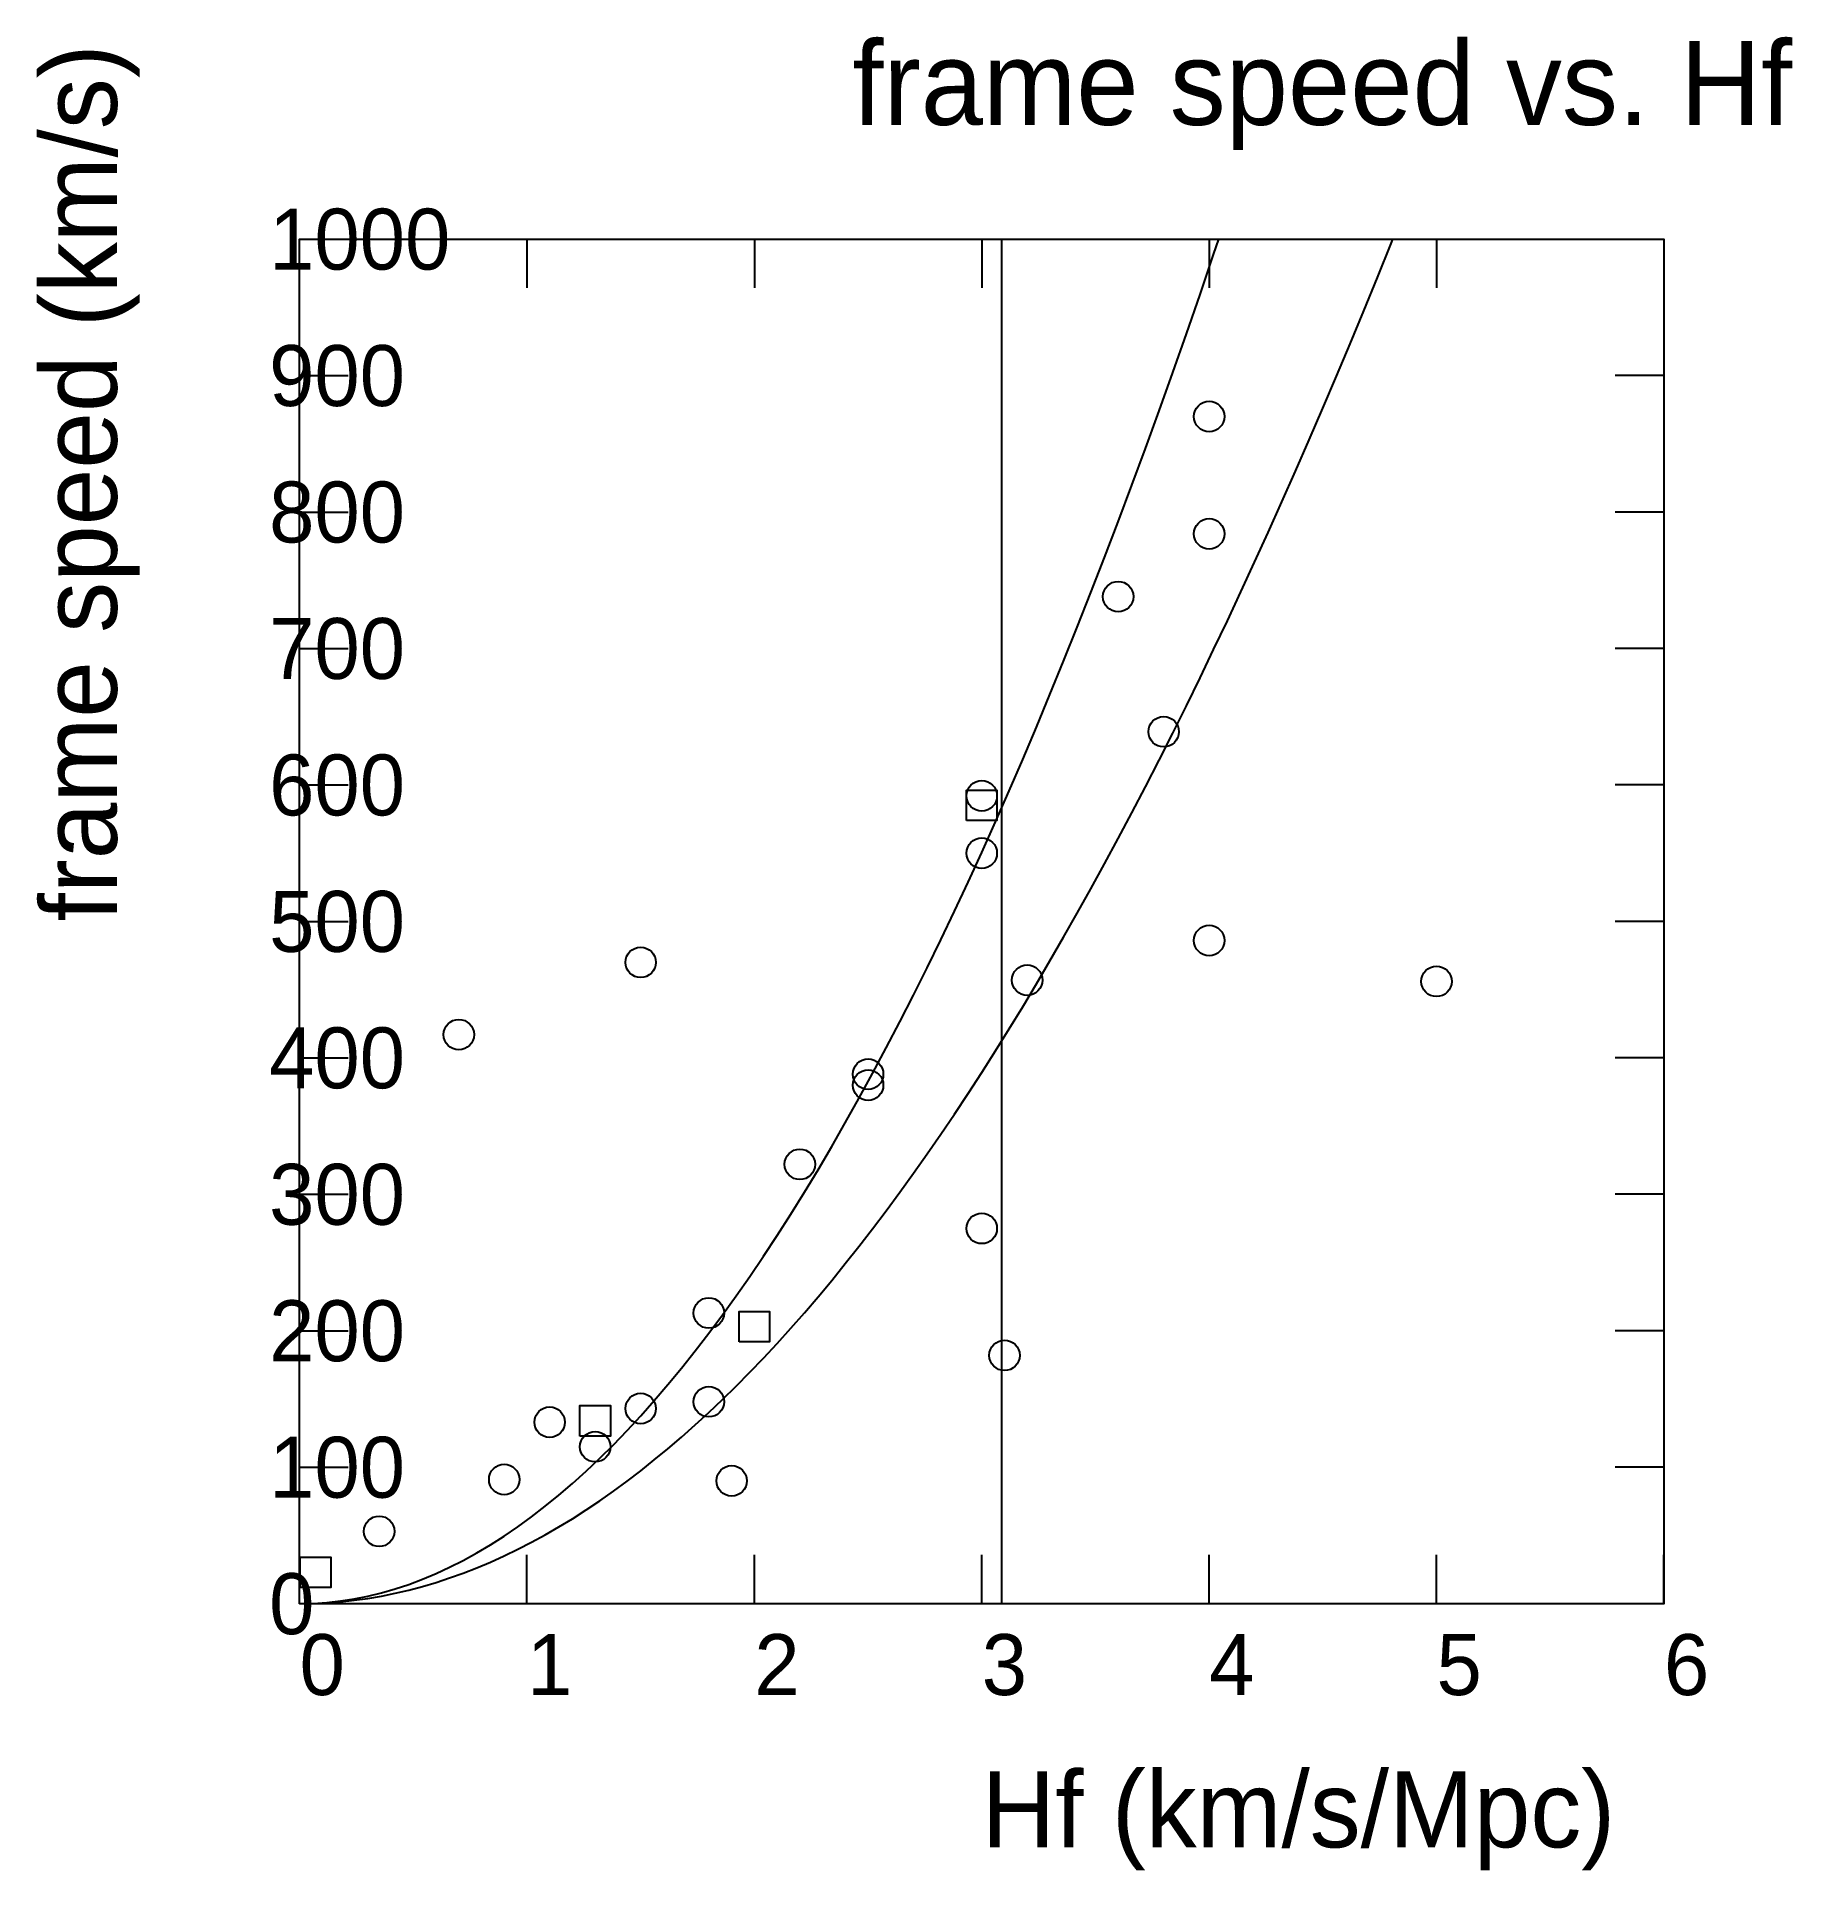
# Model space of a CAD drawing. Extents: x -35 to 196, y -35 to 206.
import ezdxf

# ---------------------------------------------------------------- set-up
doc = ezdxf.new("R2010")
doc.units = 0

msp = doc.modelspace()

# ---------------------------------------------------------------- linework, layer by layer
at = {"color": 0}
for p, q in [((29.87, 179.2), (29.87, 172.8)), ((59.73, 179.2), (59.73, 172.8)), ((89.6, 179.2), (89.6, 172.8)), ((119.47, 179.2), (119.47, 172.8)), ((149.33, 179.2), (149.33, 172.8)), ((179.2, 179.2), (179.2, 172.8)), ((0, 161.28), (6.4, 161.28)), ((179.2, 161.28), (172.8, 161.28)), ((0, 143.36), (6.4, 143.36)), ((179.2, 143.36), (172.8, 143.36)), ((0, 125.44), (6.4, 125.44)), ((179.2, 125.44), (172.8, 125.44)), ((0, 107.52), (6.4, 107.52)), ((179.2, 107.52), (172.8, 107.52)), ((0, 89.6), (6.4, 89.6)), ((179.2, 89.6), (172.8, 89.6)), ((0, 71.68), (6.4, 71.68)), ((179.2, 71.68), (172.8, 71.68)), ((0, 53.76), (6.4, 53.76)), ((179.2, 53.76), (172.8, 53.76)), ((0, 35.84), (6.4, 35.84)), ((179.2, 35.84), (172.8, 35.84)), ((0, 17.92), (6.4, 17.92)), ((179.2, 17.92), (172.8, 17.92)), ((29.87, 0), (29.87, 6.4)), ((59.73, 0), (59.73, 6.4)), ((89.6, 0), (89.6, 6.4)), ((119.47, 0), (119.47, 6.4)), ((149.33, 0), (149.33, 6.4)), ((179.2, 0), (179.2, 6.4))]:
    msp.add_line(p, q, dxfattribs=at)
at = {"color": 4}
msp.add_line((92.22, 0), (92.22, 179.2), dxfattribs=at)
at = {"color": 0}
msp.add_lwpolyline([(0, 0), (0, 179.2), (179.2, 179.2), (179.2, 0)], close=True, dxfattribs=at)
at = {"color": 1}
msp.add_lwpolyline([(0, 0), (1.79, 0.04), (3.58, 0.16), (5.38, 0.36), (7.17, 0.63), (8.96, 0.99), (10.75, 1.42), (12.54, 1.93), (14.34, 2.53), (16.13, 3.2), (17.92, 3.95), (19.71, 4.78), (21.5, 5.68), (23.3, 6.67), (25.09, 7.74), (26.88, 8.88), (28.67, 10.1), (30.46, 11.41), (32.26, 12.79), (34.05, 14.25), (35.84, 15.79), (37.63, 17.41), (39.42, 19.1), (41.22, 20.88), (43.01, 22.73), (44.8, 24.67), (46.59, 26.68), (48.38, 28.77), (50.18, 30.94), (51.97, 33.19), (53.76, 35.52), (55.55, 37.93), (57.34, 40.42), (59.14, 42.98), (60.93, 45.63), (62.72, 48.35), (64.51, 51.15), (66.3, 54.03), (68.1, 56.99), (69.89, 60.03), (71.68, 63.15), (73.47, 66.35), (75.26, 69.62), (77.06, 72.98), (78.85, 76.41), (80.64, 79.93), (82.43, 83.52), (84.22, 87.19), (86.02, 90.94), (87.81, 94.77), (89.6, 98.67), (91.39, 102.66), (93.18, 106.73), (94.98, 110.87), (96.77, 115.09), (98.56, 119.4), (100.35, 123.78), (102.14, 128.24), (103.94, 132.78), (105.73, 137.39), (107.52, 142.09), (109.31, 146.87), (111.1, 151.72), (112.9, 156.66), (114.69, 161.67), (116.48, 166.76), (118.27, 171.93), (120.06, 177.18), (120.74, 179.2)], dxfattribs=at)
at = {"color": 6}
msp.add_lwpolyline([(0, 0), (1.79, 0.03), (3.58, 0.11), (5.38, 0.25), (7.17, 0.45), (8.96, 0.7), (10.75, 1), (12.54, 1.37), (14.34, 1.79), (16.13, 2.26), (17.92, 2.79), (19.71, 3.38), (21.5, 4.02), (23.3, 4.72), (25.09, 5.47), (26.88, 6.28), (28.67, 7.14), (30.46, 8.07), (32.26, 9.04), (34.05, 10.08), (35.84, 11.16), (37.63, 12.31), (39.42, 13.51), (41.22, 14.76), (43.01, 16.08), (44.8, 17.44), (46.59, 18.87), (48.38, 20.35), (50.18, 21.88), (51.97, 23.47), (53.76, 25.12), (55.55, 26.82), (57.34, 28.58), (59.14, 30.39), (60.93, 32.26), (62.72, 34.19), (64.51, 36.17), (66.3, 38.21), (68.1, 40.3), (69.89, 42.45), (71.68, 44.66), (73.47, 46.92), (75.26, 49.23), (77.06, 51.6), (78.85, 54.03), (80.64, 56.52), (82.43, 59.06), (84.22, 61.65), (86.02, 64.3), (87.81, 67.01), (89.6, 69.77), (91.39, 72.59), (93.18, 75.47), (94.98, 78.4), (96.77, 81.38), (98.56, 84.43), (100.35, 87.52), (102.14, 90.68), (103.94, 93.89), (105.73, 97.15), (107.52, 100.47), (109.31, 103.85), (111.1, 107.28), (112.9, 110.77), (114.69, 114.32), (116.48, 117.92), (118.27, 121.57), (120.06, 125.29), (121.86, 129.05), (123.65, 132.88), (125.44, 136.76), (127.23, 140.69), (129.02, 144.68), (130.82, 148.73), (132.61, 152.83), (134.4, 156.99), (136.19, 161.2), (137.98, 165.47), (139.78, 169.8), (141.57, 174.18), (143.36, 178.62), (143.59, 179.2)], dxfattribs=at)
for points in [[(87.6, 102.83), (87.6, 106.83), (91.6, 106.83), (91.6, 102.83)], [(57.73, 34.38), (57.73, 38.38), (61.73, 38.38), (61.73, 34.38)], [(36.83, 22.01), (36.83, 26.01), (40.83, 26.01), (40.83, 22.01)], [(0.09, 2.12), (0.09, 6.12), (4.09, 6.12), (4.09, 2.12)]]:
    msp.add_lwpolyline(points, close=True, dxfattribs=at)
at = {"color": 5}
for centre in [(119.47, 155.9), (119.47, 140.49), (107.52, 132.25), (113.49, 114.51), (89.6, 106.09), (89.6, 98.56), (119.47, 87.09), (44.8, 84.22), (95.57, 81.89), (149.33, 81.72), (20.91, 74.73), (74.67, 69.53), (74.67, 68.1), (65.71, 57.7), (89.6, 49.28), (53.76, 38.17), (92.59, 32.61), (44.8, 25.63), (53.76, 26.52), (32.85, 23.83), (38.83, 20.61), (26.88, 16.31), (56.75, 16.13), (10.45, 9.5)]:
    msp.add_circle(centre, 2, dxfattribs=at)

# ---------------------------------------------------------------- texts
at = {"color": 0}
for s, height, p in [('frame speed vs. Hf', 11, (72.6, 194.2)), ('1000', 8, (-4, 175.2)), ('900', 8, (-4, 157.28)), ('800', 8, (-4, 139.36)), ('700', 8, (-4, 121.44)), ('600', 8, (-4, 103.52)), ('500', 8, (-4, 85.6)), ('400', 8, (-4, 67.68)), ('300', 8, (-4, 49.76)), ('200', 8, (-4, 31.84)), ('100', 8, (-4, 13.92)), ('0', 8, (-4, -4)), ('0', 8, (0, -12)), ('1', 8, (29.87, -12)), ('2', 8, (59.73, -12)), ('3', 8, (89.6, -12)), ('4', 8, (119.47, -12)), ('5', 8, (149.33, -12)), ('6', 8, (179.2, -12)), ('Hf (km/s/Mpc)', 10, (89.6, -32))]:
    msp.add_text(s, height=height, dxfattribs=at).set_placement(p)
msp.add_text('frame speed (km/s)', height=10, rotation=90, dxfattribs=at).set_placement((-24, 89.6))

doc.saveas('drawing.dxf')
